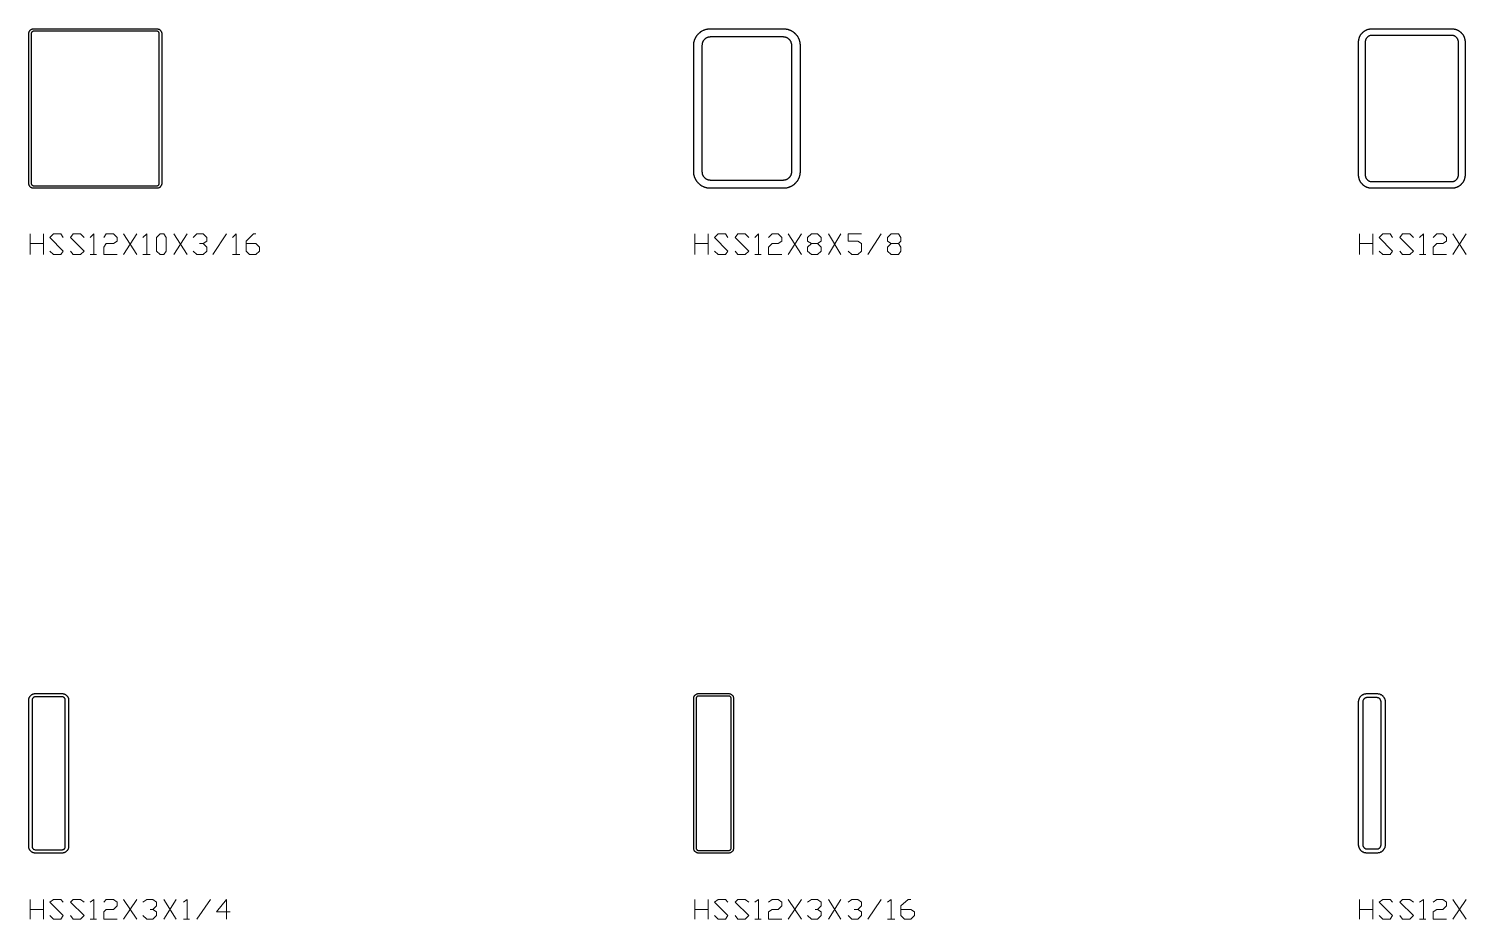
# Model space of a CAD drawing. Header units: inches. Extents: x 0 to 975, y -1305 to 34.
# Drawn here: x 250 to 358.1, y -605 to -538 of the extents above; entities that cross this region are included whole.
import ezdxf

# ---------------------------------------------------------------- set-up
doc = ezdxf.new("R2010")
doc.units = ezdxf.units.IN
doc.header["$MEASUREMENT"] = 0
doc.layers.add('AISC_STEEL', color=7, linetype='Continuous')

msp = doc.modelspace()

# ---------------------------------------------------------------- linework, layer by layer
at = {"color": 3, "lineweight": 0}
for p, q in [((250.11, -554.99), (250.11, -553.43)), ((251.12, -553.43), (251.12, -554.99)), ((257.12, -553.43), (258.13, -554.99)), ((257.12, -554.99), (258.13, -553.43)), ((260.9, -553.43), (261.91, -554.99)), ((260.9, -554.99), (261.91, -553.43)), ((263.85, -554.99), (264.86, -553.43)), ((300.09, -554.99), (300.09, -553.43)), ((301.1, -553.43), (301.1, -554.99)), ((307.1, -553.43), (308.11, -554.99)), ((307.1, -554.99), (308.11, -553.43)), ((310.14, -553.43), (311.06, -554.99)), ((310.14, -554.99), (311.06, -553.43)), ((313.09, -554.99), (314.11, -553.43)), ((350.07, -554.99), (350.07, -553.43)), ((351.08, -553.43), (351.08, -554.99)), ((357.08, -553.43), (358.09, -554.99)), ((357.08, -554.99), (358.09, -553.43)), ((250.11, -554.16), (251.12, -554.16)), ((300.09, -554.16), (301.1, -554.16)), ((350.07, -554.16), (351.08, -554.16)), ((254.63, -554.99), (255.09, -554.99)), ((258.59, -554.99), (259.14, -554.99)), ((259.88, -554.99), (259.88, -554.99)), ((265.32, -554.99), (265.88, -554.99)), ((304.61, -554.99), (305.07, -554.99)), ((354.59, -554.99), (355.05, -554.99)), ((250.11, -604.98), (250.11, -603.5)), ((250.11, -604.24), (251.12, -604.24)), ((251.12, -603.5), (251.12, -604.98)), ((257.12, -603.5), (258.13, -604.98)), ((257.12, -604.98), (258.13, -603.5)), ((260.16, -603.5), (261.08, -604.98)), ((260.16, -604.98), (261.08, -603.5)), ((262.65, -604.98), (263.66, -603.5)), ((300.09, -604.98), (300.09, -603.5)), ((300.09, -604.24), (301.1, -604.24)), ((301.1, -603.5), (301.1, -604.98)), ((307.1, -603.5), (308.11, -604.98)), ((307.1, -604.98), (308.11, -603.5)), ((310.14, -603.5), (311.06, -604.98)), ((310.14, -604.98), (311.06, -603.5)), ((313.09, -604.98), (314.11, -603.5)), ((350.07, -604.98), (350.07, -603.5)), ((350.07, -604.24), (351.08, -604.24)), ((351.08, -603.5), (351.08, -604.98)), ((357.08, -603.5), (358.09, -604.98)), ((357.08, -604.98), (358.09, -603.5)), ((254.63, -604.98), (255.09, -604.98)), ((261.63, -604.98), (262.1, -604.98)), ((304.61, -604.98), (305.07, -604.98)), ((314.57, -604.98), (315.12, -604.98)), ((354.59, -604.98), (355.05, -604.98))]:
    msp.add_line(p, q, dxfattribs=at)
for points in [[(251.58, -554.72), (251.86, -554.99), (252.41, -554.99), (252.6, -554.72), (251.58, -553.7), (251.86, -553.43), (252.41, -553.43), (252.6, -553.7)], [(253.15, -554.72), (253.34, -554.99), (253.89, -554.99), (254.17, -554.72), (253.15, -553.7), (253.34, -553.43), (253.89, -553.43), (254.17, -553.7)], [(254.63, -553.7), (254.9, -553.43), (254.9, -554.99)], [(255.64, -553.7), (255.83, -553.43), (256.38, -553.43), (256.66, -553.7), (256.66, -553.98), (256.38, -554.16), (255.83, -554.16), (255.64, -554.44), (255.64, -554.99), (256.66, -554.99)], [(258.59, -553.7), (258.87, -553.43), (258.87, -554.99)], [(262.37, -553.7), (262.65, -553.43), (263.11, -553.43), (263.39, -553.7), (263.39, -553.98), (263.11, -554.16), (262.83, -554.16)], [(265.32, -553.7), (265.6, -553.43), (265.6, -554.99)], [(266.34, -554.16), (267.08, -554.16), (267.35, -554.44), (267.35, -554.72), (267.08, -554.99), (266.61, -554.99), (266.34, -554.72), (266.34, -553.98), (266.89, -553.43), (267.08, -553.43)], [(301.56, -554.72), (301.84, -554.99), (302.39, -554.99), (302.58, -554.72), (301.56, -553.7), (301.84, -553.43), (302.39, -553.43), (302.58, -553.7)], [(303.13, -554.72), (303.32, -554.99), (303.87, -554.99), (304.15, -554.72), (303.13, -553.7), (303.32, -553.43), (303.87, -553.43), (304.15, -553.7)], [(304.61, -553.7), (304.88, -553.43), (304.88, -554.99)], [(305.62, -553.7), (305.9, -553.43), (306.36, -553.43), (306.64, -553.7), (306.64, -553.98), (306.36, -554.16), (305.9, -554.16), (305.62, -554.44), (305.62, -554.99), (306.64, -554.99)], [(309.31, -554.16), (309.59, -554.44), (309.59, -554.72), (309.31, -554.99), (308.85, -554.99), (308.57, -554.72), (308.57, -554.44), (308.85, -554.16), (309.31, -554.16), (309.59, -553.98), (309.59, -553.7), (309.31, -553.43), (308.85, -553.43), (308.57, -553.7), (308.57, -553.98), (308.85, -554.16)], [(311.62, -554.72), (311.89, -554.99), (312.35, -554.99), (312.63, -554.72), (312.63, -554.16), (312.35, -553.98), (311.62, -553.98), (311.62, -553.43), (312.63, -553.43)], [(315.4, -554.16), (315.58, -554.44), (315.58, -554.72), (315.4, -554.99), (314.84, -554.99), (314.57, -554.72), (314.57, -554.44), (314.84, -554.16), (315.4, -554.16), (315.58, -553.98), (315.58, -553.7), (315.4, -553.43), (314.84, -553.43), (314.57, -553.7), (314.57, -553.98), (314.84, -554.16)], [(351.55, -554.72), (351.82, -554.99), (352.38, -554.99), (352.56, -554.72), (351.55, -553.7), (351.82, -553.43), (352.38, -553.43), (352.56, -553.7)], [(353.11, -554.72), (353.3, -554.99), (353.85, -554.99), (354.13, -554.72), (353.11, -553.7), (353.3, -553.43), (353.85, -553.43), (354.13, -553.7)], [(354.59, -553.7), (354.87, -553.43), (354.87, -554.99)], [(355.6, -553.7), (355.88, -553.43), (356.34, -553.43), (356.62, -553.7), (356.62, -553.98), (356.34, -554.16), (355.88, -554.16), (355.6, -554.44), (355.6, -554.99), (356.62, -554.99)], [(263.11, -554.16), (263.39, -554.44), (263.39, -554.72), (263.11, -554.99), (262.65, -554.99), (262.37, -554.72)], [(251.58, -604.7), (251.86, -604.98), (252.41, -604.98), (252.6, -604.7), (251.58, -603.69), (251.86, -603.5), (252.41, -603.5), (252.6, -603.69)], [(253.15, -604.7), (253.34, -604.98), (253.89, -604.98), (254.17, -604.7), (253.15, -603.69), (253.34, -603.5), (253.89, -603.5), (254.17, -603.69)], [(254.63, -603.69), (254.9, -603.5), (254.9, -604.98)], [(255.64, -603.69), (255.83, -603.5), (256.38, -603.5), (256.66, -603.69), (256.66, -603.96), (256.38, -604.24), (255.83, -604.24), (255.64, -604.42), (255.64, -604.98), (256.66, -604.98)], [(258.59, -603.69), (258.87, -603.5), (259.33, -603.5), (259.61, -603.69), (259.61, -603.96), (259.33, -604.24), (259.14, -604.24)], [(259.33, -604.24), (259.61, -604.42), (259.61, -604.7), (259.33, -604.98), (258.87, -604.98), (258.59, -604.7)], [(261.63, -603.69), (261.91, -603.5), (261.91, -604.98)], [(265.14, -604.42), (264.12, -604.42), (264.86, -603.5), (264.86, -604.98)], [(301.56, -604.7), (301.84, -604.98), (302.39, -604.98), (302.58, -604.7), (301.56, -603.69), (301.84, -603.5), (302.39, -603.5), (302.58, -603.69)], [(303.13, -604.7), (303.32, -604.98), (303.87, -604.98), (304.15, -604.7), (303.13, -603.69), (303.32, -603.5), (303.87, -603.5), (304.15, -603.69)], [(304.61, -603.69), (304.88, -603.5), (304.88, -604.98)], [(305.62, -603.69), (305.9, -603.5), (306.36, -603.5), (306.64, -603.69), (306.64, -603.96), (306.36, -604.24), (305.9, -604.24), (305.62, -604.42), (305.62, -604.98), (306.64, -604.98)], [(308.57, -603.69), (308.85, -603.5), (309.31, -603.5), (309.59, -603.69), (309.59, -603.96), (309.31, -604.24), (309.13, -604.24)], [(309.31, -604.24), (309.59, -604.42), (309.59, -604.7), (309.31, -604.98), (308.85, -604.98), (308.57, -604.7)], [(311.62, -603.69), (311.89, -603.5), (312.35, -603.5), (312.63, -603.69), (312.63, -603.96), (312.35, -604.24), (312.08, -604.24)], [(312.35, -604.24), (312.63, -604.42), (312.63, -604.7), (312.35, -604.98), (311.89, -604.98), (311.62, -604.7)], [(314.57, -603.69), (314.84, -603.5), (314.84, -604.98)], [(315.58, -604.24), (316.32, -604.24), (316.6, -604.42), (316.6, -604.7), (316.32, -604.98), (315.86, -604.98), (315.58, -604.7), (315.58, -603.96), (316.13, -603.5), (316.32, -603.5)], [(351.55, -604.7), (351.82, -604.98), (352.38, -604.98), (352.56, -604.7), (351.55, -603.69), (351.82, -603.5), (352.38, -603.5), (352.56, -603.69)], [(353.11, -604.7), (353.3, -604.98), (353.85, -604.98), (354.13, -604.7), (353.11, -603.69), (353.3, -603.5), (353.85, -603.5), (354.13, -603.69)], [(354.59, -603.69), (354.87, -603.5), (354.87, -604.98)], [(355.6, -603.69), (355.88, -603.5), (356.34, -603.5), (356.62, -603.69), (356.62, -603.96), (356.34, -604.24), (355.88, -604.24), (355.6, -604.42), (355.6, -604.98), (356.62, -604.98)]]:
    msp.add_lwpolyline(points, dxfattribs=at)
msp.add_lwpolyline([(259.88, -554.99), (259.61, -554.72), (259.61, -553.7), (259.88, -553.43), (260.16, -553.43), (260.34, -553.7), (260.34, -554.72), (260.16, -554.99)], close=True, dxfattribs=at)
at = {"layer": 'AISC_STEEL'}
for points in [[(259.62, -538), (259.65, -538), (259.68, -538), (259.71, -538.01), (259.74, -538.02), (259.77, -538.03), (259.8, -538.04), (259.82, -538.06), (259.85, -538.07), (259.87, -538.09), (259.89, -538.11), (259.91, -538.13), (259.93, -538.15), (259.94, -538.18), (259.96, -538.2), (259.97, -538.23), (259.98, -538.26), (259.99, -538.29), (260, -538.32), (260, -538.35), (260, -538.38), (260, -549.62), (260, -549.65), (260, -549.68), (259.99, -549.71), (259.98, -549.74), (259.97, -549.77), (259.96, -549.8), (259.94, -549.82), (259.93, -549.85), (259.91, -549.87), (259.89, -549.89), (259.87, -549.91), (259.85, -549.93), (259.82, -549.94), (259.8, -549.96), (259.77, -549.97), (259.74, -549.98), (259.71, -549.99), (259.68, -550), (259.65, -550), (259.62, -550), (250.38, -550), (250.35, -550), (250.32, -550), (250.29, -549.99), (250.26, -549.98), (250.23, -549.97), (250.2, -549.96), (250.18, -549.94), (250.15, -549.93), (250.13, -549.91), (250.11, -549.89), (250.09, -549.87), (250.07, -549.85), (250.06, -549.82), (250.04, -549.8), (250.03, -549.77), (250.02, -549.74), (250.01, -549.71), (250, -549.68), (250, -549.65), (250, -549.62), (250, -538.38), (250, -538.35), (250, -538.32), (250.01, -538.29), (250.02, -538.26), (250.03, -538.23), (250.04, -538.2), (250.06, -538.18), (250.07, -538.15), (250.09, -538.13), (250.11, -538.11), (250.13, -538.09), (250.15, -538.07), (250.18, -538.06), (250.2, -538.04), (250.23, -538.03), (250.26, -538.02), (250.29, -538.01), (250.32, -538), (250.35, -538), (250.38, -538)], [(250.38, -538.19), (250.35, -538.19), (250.33, -538.19), (250.3, -538.2), (250.28, -538.21), (250.26, -538.23), (250.24, -538.24), (250.23, -538.26), (250.21, -538.28), (250.2, -538.3), (250.19, -538.33), (250.19, -538.35), (250.19, -538.38), (250.19, -549.62), (250.19, -549.65), (250.19, -549.67), (250.2, -549.7), (250.21, -549.72), (250.23, -549.74), (250.24, -549.76), (250.26, -549.77), (250.28, -549.79), (250.3, -549.8), (250.33, -549.81), (250.35, -549.81), (250.38, -549.81), (259.62, -549.81), (259.65, -549.81), (259.67, -549.81), (259.7, -549.8), (259.72, -549.79), (259.74, -549.77), (259.76, -549.76), (259.77, -549.74), (259.79, -549.72), (259.8, -549.7), (259.81, -549.67), (259.81, -549.65), (259.81, -549.62), (259.81, -538.38), (259.81, -538.35), (259.81, -538.33), (259.8, -538.3), (259.79, -538.28), (259.77, -538.26), (259.76, -538.24), (259.74, -538.23), (259.72, -538.21), (259.7, -538.2), (259.67, -538.19), (259.65, -538.19), (259.62, -538.19)], [(306.75, -538), (306.78, -538), (306.81, -538), (306.84, -538), (306.87, -538.01), (306.9, -538.01), (306.93, -538.01), (306.96, -538.02), (306.99, -538.02), (307.02, -538.03), (307.04, -538.04), (307.07, -538.04), (307.1, -538.05), (307.13, -538.06), (307.16, -538.07), (307.19, -538.08), (307.21, -538.09), (307.24, -538.1), (307.27, -538.11), (307.3, -538.13), (307.32, -538.14), (307.35, -538.15), (307.38, -538.17), (307.4, -538.18), (307.43, -538.2), (307.45, -538.21), (307.48, -538.23), (307.5, -538.25), (307.52, -538.27), (307.55, -538.29), (307.57, -538.31), (307.59, -538.33), (307.61, -538.35), (307.63, -538.37), (307.65, -538.39), (307.67, -538.41), (307.69, -538.43), (307.71, -538.45), (307.73, -538.48), (307.75, -538.5), (307.77, -538.52), (307.79, -538.55), (307.8, -538.57), (307.82, -538.6), (307.83, -538.62), (307.85, -538.65), (307.86, -538.68), (307.87, -538.7), (307.89, -538.73), (307.9, -538.76), (307.91, -538.79), (307.92, -538.81), (307.93, -538.84), (307.94, -538.87), (307.95, -538.9), (307.96, -538.93), (307.96, -538.96), (307.97, -538.98), (307.98, -539.01), (307.98, -539.04), (307.99, -539.07), (307.99, -539.1), (307.99, -539.13), (308, -539.16), (308, -539.19), (308, -539.22), (308, -539.25), (308, -548.75), (308, -548.78), (308, -548.81), (308, -548.84), (307.99, -548.87), (307.99, -548.9), (307.99, -548.93), (307.98, -548.96), (307.98, -548.99), (307.97, -549.02), (307.96, -549.04), (307.96, -549.07), (307.95, -549.1), (307.94, -549.13), (307.93, -549.16), (307.92, -549.19), (307.91, -549.21), (307.9, -549.24), (307.89, -549.27), (307.87, -549.3), (307.86, -549.32), (307.85, -549.35), (307.83, -549.38), (307.82, -549.4), (307.8, -549.43), (307.79, -549.45), (307.77, -549.48), (307.75, -549.5), (307.73, -549.52), (307.71, -549.55), (307.69, -549.57), (307.67, -549.59), (307.65, -549.61), (307.63, -549.63), (307.61, -549.65), (307.59, -549.67), (307.57, -549.69), (307.55, -549.71), (307.52, -549.73), (307.5, -549.75), (307.48, -549.77), (307.45, -549.79), (307.43, -549.8), (307.4, -549.82), (307.38, -549.83), (307.35, -549.85), (307.32, -549.86), (307.3, -549.87), (307.27, -549.89), (307.24, -549.9), (307.21, -549.91), (307.19, -549.92), (307.16, -549.93), (307.13, -549.94), (307.1, -549.95), (307.07, -549.96), (307.04, -549.96), (307.02, -549.97), (306.99, -549.98), (306.96, -549.98), (306.93, -549.99), (306.9, -549.99), (306.87, -549.99), (306.84, -550), (306.81, -550), (306.78, -550), (306.75, -550), (301.25, -550), (301.22, -550), (301.19, -550), (301.16, -550), (301.13, -549.99), (301.1, -549.99), (301.07, -549.99), (301.04, -549.98), (301.01, -549.98), (300.98, -549.97), (300.96, -549.96), (300.93, -549.96), (300.9, -549.95), (300.87, -549.94), (300.84, -549.93), (300.81, -549.92), (300.79, -549.91), (300.76, -549.9), (300.73, -549.89), (300.7, -549.87), (300.68, -549.86), (300.65, -549.85), (300.62, -549.83), (300.6, -549.82), (300.57, -549.8), (300.55, -549.79), (300.52, -549.77), (300.5, -549.75), (300.48, -549.73), (300.45, -549.71), (300.43, -549.69), (300.41, -549.67), (300.39, -549.65), (300.37, -549.63), (300.35, -549.61), (300.33, -549.59), (300.31, -549.57), (300.29, -549.55), (300.27, -549.52), (300.25, -549.5), (300.23, -549.48), (300.21, -549.45), (300.2, -549.43), (300.18, -549.4), (300.17, -549.38), (300.15, -549.35), (300.14, -549.32), (300.13, -549.3), (300.11, -549.27), (300.1, -549.24), (300.09, -549.21), (300.08, -549.19), (300.07, -549.16), (300.06, -549.13), (300.05, -549.1), (300.04, -549.07), (300.04, -549.04), (300.03, -549.02), (300.02, -548.99), (300.02, -548.96), (300.01, -548.93), (300.01, -548.9), (300.01, -548.87), (300, -548.84), (300, -548.81), (300, -548.78), (300, -548.75), (300, -539.25), (300, -539.22), (300, -539.19), (300, -539.16), (300.01, -539.13), (300.01, -539.1), (300.01, -539.07), (300.02, -539.04), (300.02, -539.01), (300.03, -538.98), (300.04, -538.96), (300.04, -538.93), (300.05, -538.9), (300.06, -538.87), (300.07, -538.84), (300.08, -538.81), (300.09, -538.79), (300.1, -538.76), (300.11, -538.73), (300.13, -538.7), (300.14, -538.68), (300.15, -538.65), (300.17, -538.62), (300.18, -538.6), (300.2, -538.57), (300.21, -538.55), (300.23, -538.52), (300.25, -538.5), (300.27, -538.48), (300.29, -538.45), (300.31, -538.43), (300.33, -538.41), (300.35, -538.39), (300.37, -538.37), (300.39, -538.35), (300.41, -538.33), (300.43, -538.31), (300.45, -538.29), (300.48, -538.27), (300.5, -538.25), (300.52, -538.23), (300.55, -538.21), (300.57, -538.2), (300.6, -538.18), (300.62, -538.17), (300.65, -538.15), (300.68, -538.14), (300.7, -538.13), (300.73, -538.11), (300.76, -538.1), (300.79, -538.09), (300.81, -538.08), (300.84, -538.07), (300.87, -538.06), (300.9, -538.05), (300.93, -538.04), (300.96, -538.04), (300.98, -538.03), (301.01, -538.02), (301.04, -538.02), (301.07, -538.01), (301.1, -538.01), (301.13, -538.01), (301.16, -538), (301.19, -538), (301.22, -538), (301.25, -538)], [(357, -538), (357.03, -538), (357.06, -538), (357.09, -538), (357.12, -538.01), (357.15, -538.01), (357.18, -538.02), (357.21, -538.02), (357.23, -538.03), (357.26, -538.04), (357.29, -538.04), (357.32, -538.05), (357.35, -538.06), (357.38, -538.07), (357.4, -538.08), (357.43, -538.1), (357.46, -538.11), (357.48, -538.12), (357.51, -538.14), (357.53, -538.15), (357.56, -538.17), (357.58, -538.19), (357.61, -538.21), (357.63, -538.22), (357.65, -538.24), (357.67, -538.26), (357.7, -538.28), (357.72, -538.3), (357.74, -538.33), (357.76, -538.35), (357.78, -538.37), (357.79, -538.39), (357.81, -538.42), (357.83, -538.44), (357.85, -538.47), (357.86, -538.49), (357.88, -538.52), (357.89, -538.54), (357.9, -538.57), (357.92, -538.6), (357.93, -538.62), (357.94, -538.65), (357.95, -538.68), (357.96, -538.71), (357.96, -538.74), (357.97, -538.77), (357.98, -538.79), (357.98, -538.82), (357.99, -538.85), (357.99, -538.88), (358, -538.91), (358, -538.94), (358, -538.97), (358, -539), (358, -549), (358, -549.03), (358, -549.06), (358, -549.09), (357.99, -549.12), (357.99, -549.15), (357.98, -549.18), (357.98, -549.21), (357.97, -549.23), (357.96, -549.26), (357.96, -549.29), (357.95, -549.32), (357.94, -549.35), (357.93, -549.38), (357.92, -549.4), (357.9, -549.43), (357.89, -549.46), (357.88, -549.48), (357.86, -549.51), (357.85, -549.53), (357.83, -549.56), (357.81, -549.58), (357.79, -549.61), (357.78, -549.63), (357.76, -549.65), (357.74, -549.67), (357.72, -549.7), (357.7, -549.72), (357.67, -549.74), (357.65, -549.76), (357.63, -549.78), (357.61, -549.79), (357.58, -549.81), (357.56, -549.83), (357.53, -549.85), (357.51, -549.86), (357.48, -549.88), (357.46, -549.89), (357.43, -549.9), (357.4, -549.92), (357.38, -549.93), (357.35, -549.94), (357.32, -549.95), (357.29, -549.96), (357.26, -549.96), (357.23, -549.97), (357.21, -549.98), (357.18, -549.98), (357.15, -549.99), (357.12, -549.99), (357.09, -550), (357.06, -550), (357.03, -550), (357, -550), (351, -550), (350.97, -550), (350.94, -550), (350.91, -550), (350.88, -549.99), (350.85, -549.99), (350.82, -549.98), (350.79, -549.98), (350.77, -549.97), (350.74, -549.96), (350.71, -549.96), (350.68, -549.95), (350.65, -549.94), (350.62, -549.93), (350.6, -549.92), (350.57, -549.9), (350.54, -549.89), (350.52, -549.88), (350.49, -549.86), (350.47, -549.85), (350.44, -549.83), (350.42, -549.81), (350.39, -549.79), (350.37, -549.78), (350.35, -549.76), (350.33, -549.74), (350.3, -549.72), (350.28, -549.7), (350.26, -549.67), (350.24, -549.65), (350.22, -549.63), (350.21, -549.61), (350.19, -549.58), (350.17, -549.56), (350.15, -549.53), (350.14, -549.51), (350.12, -549.48), (350.11, -549.46), (350.1, -549.43), (350.08, -549.4), (350.07, -549.38), (350.06, -549.35), (350.05, -549.32), (350.04, -549.29), (350.04, -549.26), (350.03, -549.23), (350.02, -549.21), (350.02, -549.18), (350.01, -549.15), (350.01, -549.12), (350, -549.09), (350, -549.06), (350, -549.03), (350, -549), (350, -539), (350, -538.97), (350, -538.94), (350, -538.91), (350.01, -538.88), (350.01, -538.85), (350.02, -538.82), (350.02, -538.79), (350.03, -538.77), (350.04, -538.74), (350.04, -538.71), (350.05, -538.68), (350.06, -538.65), (350.07, -538.62), (350.08, -538.6), (350.1, -538.57), (350.11, -538.54), (350.12, -538.52), (350.14, -538.49), (350.15, -538.47), (350.17, -538.44), (350.19, -538.42), (350.21, -538.39), (350.22, -538.37), (350.24, -538.35), (350.26, -538.33), (350.28, -538.3), (350.3, -538.28), (350.33, -538.26), (350.35, -538.24), (350.37, -538.22), (350.39, -538.21), (350.42, -538.19), (350.44, -538.17), (350.47, -538.15), (350.49, -538.14), (350.52, -538.12), (350.54, -538.11), (350.57, -538.1), (350.6, -538.08), (350.62, -538.07), (350.65, -538.06), (350.68, -538.05), (350.71, -538.04), (350.74, -538.04), (350.77, -538.03), (350.79, -538.02), (350.82, -538.02), (350.85, -538.01), (350.88, -538.01), (350.91, -538), (350.94, -538), (350.97, -538), (351, -538)], [(301.25, -538.62), (301.22, -538.63), (301.19, -538.63), (301.16, -538.63), (301.13, -538.64), (301.1, -538.64), (301.07, -538.65), (301.05, -538.66), (301.02, -538.67), (300.99, -538.68), (300.96, -538.69), (300.94, -538.71), (300.91, -538.72), (300.89, -538.74), (300.86, -538.76), (300.84, -538.78), (300.82, -538.8), (300.8, -538.82), (300.78, -538.84), (300.76, -538.86), (300.74, -538.89), (300.72, -538.91), (300.71, -538.94), (300.69, -538.96), (300.68, -538.99), (300.67, -539.02), (300.66, -539.05), (300.65, -539.07), (300.64, -539.1), (300.64, -539.13), (300.63, -539.16), (300.63, -539.19), (300.63, -539.22), (300.62, -539.25), (300.62, -548.75), (300.63, -548.78), (300.63, -548.81), (300.63, -548.84), (300.64, -548.87), (300.64, -548.9), (300.65, -548.93), (300.66, -548.95), (300.67, -548.98), (300.68, -549.01), (300.69, -549.04), (300.71, -549.06), (300.72, -549.09), (300.74, -549.11), (300.76, -549.14), (300.78, -549.16), (300.8, -549.18), (300.82, -549.2), (300.84, -549.22), (300.86, -549.24), (300.89, -549.26), (300.91, -549.28), (300.94, -549.29), (300.96, -549.31), (300.99, -549.32), (301.02, -549.33), (301.05, -549.34), (301.07, -549.35), (301.1, -549.36), (301.13, -549.36), (301.16, -549.37), (301.19, -549.37), (301.22, -549.37), (301.25, -549.38), (306.75, -549.38), (306.78, -549.37), (306.81, -549.37), (306.84, -549.37), (306.87, -549.36), (306.9, -549.36), (306.93, -549.35), (306.95, -549.34), (306.98, -549.33), (307.01, -549.32), (307.04, -549.31), (307.06, -549.29), (307.09, -549.28), (307.11, -549.26), (307.14, -549.24), (307.16, -549.22), (307.18, -549.2), (307.2, -549.18), (307.22, -549.16), (307.24, -549.14), (307.26, -549.11), (307.28, -549.09), (307.29, -549.06), (307.31, -549.04), (307.32, -549.01), (307.33, -548.98), (307.34, -548.95), (307.35, -548.93), (307.36, -548.9), (307.36, -548.87), (307.37, -548.84), (307.37, -548.81), (307.37, -548.78), (307.38, -548.75), (307.38, -539.25), (307.37, -539.22), (307.37, -539.19), (307.37, -539.16), (307.36, -539.13), (307.36, -539.1), (307.35, -539.07), (307.34, -539.05), (307.33, -539.02), (307.32, -538.99), (307.31, -538.96), (307.29, -538.94), (307.28, -538.91), (307.26, -538.89), (307.24, -538.86), (307.22, -538.84), (307.2, -538.82), (307.18, -538.8), (307.16, -538.78), (307.14, -538.76), (307.11, -538.74), (307.09, -538.72), (307.06, -538.71), (307.04, -538.69), (307.01, -538.68), (306.98, -538.67), (306.95, -538.66), (306.93, -538.65), (306.9, -538.64), (306.87, -538.64), (306.84, -538.63), (306.81, -538.63), (306.78, -538.63), (306.75, -538.62)], [(351, -538.5), (350.97, -538.5), (350.94, -538.5), (350.91, -538.51), (350.88, -538.51), (350.86, -538.52), (350.83, -538.53), (350.8, -538.54), (350.78, -538.55), (350.75, -538.57), (350.73, -538.58), (350.7, -538.6), (350.68, -538.62), (350.66, -538.64), (350.64, -538.66), (350.62, -538.68), (350.6, -538.7), (350.58, -538.73), (350.57, -538.75), (350.55, -538.78), (350.54, -538.8), (350.53, -538.83), (350.52, -538.86), (350.51, -538.88), (350.51, -538.91), (350.5, -538.94), (350.5, -538.97), (350.5, -539), (350.5, -549), (350.5, -549.03), (350.5, -549.06), (350.51, -549.09), (350.51, -549.12), (350.52, -549.14), (350.53, -549.17), (350.54, -549.2), (350.55, -549.22), (350.57, -549.25), (350.58, -549.27), (350.6, -549.3), (350.62, -549.32), (350.64, -549.34), (350.66, -549.36), (350.68, -549.38), (350.7, -549.4), (350.73, -549.42), (350.75, -549.43), (350.78, -549.45), (350.8, -549.46), (350.83, -549.47), (350.86, -549.48), (350.88, -549.49), (350.91, -549.49), (350.94, -549.5), (350.97, -549.5), (351, -549.5), (357, -549.5), (357.03, -549.5), (357.06, -549.5), (357.09, -549.49), (357.12, -549.49), (357.14, -549.48), (357.17, -549.47), (357.2, -549.46), (357.22, -549.45), (357.25, -549.43), (357.27, -549.42), (357.3, -549.4), (357.32, -549.38), (357.34, -549.36), (357.36, -549.34), (357.38, -549.32), (357.4, -549.3), (357.42, -549.27), (357.43, -549.25), (357.45, -549.22), (357.46, -549.2), (357.47, -549.17), (357.48, -549.14), (357.49, -549.12), (357.49, -549.09), (357.5, -549.06), (357.5, -549.03), (357.5, -549), (357.5, -539), (357.5, -538.97), (357.5, -538.94), (357.49, -538.91), (357.49, -538.88), (357.48, -538.86), (357.47, -538.83), (357.46, -538.8), (357.45, -538.78), (357.43, -538.75), (357.42, -538.73), (357.4, -538.7), (357.38, -538.68), (357.36, -538.66), (357.34, -538.64), (357.32, -538.62), (357.3, -538.6), (357.27, -538.58), (357.25, -538.57), (357.22, -538.55), (357.2, -538.54), (357.17, -538.53), (357.14, -538.52), (357.12, -538.51), (357.09, -538.51), (357.06, -538.5), (357.03, -538.5), (357, -538.5)], [(252.5, -588), (252.53, -588), (252.56, -588), (252.59, -588.01), (252.62, -588.01), (252.64, -588.02), (252.67, -588.03), (252.7, -588.04), (252.72, -588.05), (252.75, -588.07), (252.77, -588.08), (252.8, -588.1), (252.82, -588.12), (252.84, -588.14), (252.86, -588.16), (252.88, -588.18), (252.9, -588.2), (252.92, -588.23), (252.93, -588.25), (252.95, -588.28), (252.96, -588.3), (252.97, -588.33), (252.98, -588.36), (252.99, -588.38), (252.99, -588.41), (253, -588.44), (253, -588.47), (253, -588.5), (253, -599.5), (253, -599.53), (253, -599.56), (252.99, -599.59), (252.99, -599.62), (252.98, -599.64), (252.97, -599.67), (252.96, -599.7), (252.95, -599.72), (252.93, -599.75), (252.92, -599.77), (252.9, -599.8), (252.88, -599.82), (252.86, -599.84), (252.84, -599.86), (252.82, -599.88), (252.8, -599.9), (252.77, -599.92), (252.75, -599.93), (252.72, -599.95), (252.7, -599.96), (252.67, -599.97), (252.64, -599.98), (252.62, -599.99), (252.59, -599.99), (252.56, -600), (252.53, -600), (252.5, -600), (250.5, -600), (250.47, -600), (250.44, -600), (250.41, -599.99), (250.38, -599.99), (250.36, -599.98), (250.33, -599.97), (250.3, -599.96), (250.28, -599.95), (250.25, -599.93), (250.23, -599.92), (250.2, -599.9), (250.18, -599.88), (250.16, -599.86), (250.14, -599.84), (250.12, -599.82), (250.1, -599.8), (250.08, -599.77), (250.07, -599.75), (250.05, -599.72), (250.04, -599.7), (250.03, -599.67), (250.02, -599.64), (250.01, -599.62), (250.01, -599.59), (250, -599.56), (250, -599.53), (250, -599.5), (250, -588.5), (250, -588.47), (250, -588.44), (250.01, -588.41), (250.01, -588.38), (250.02, -588.36), (250.03, -588.33), (250.04, -588.3), (250.05, -588.28), (250.07, -588.25), (250.08, -588.23), (250.1, -588.2), (250.12, -588.18), (250.14, -588.16), (250.16, -588.14), (250.18, -588.12), (250.2, -588.1), (250.23, -588.08), (250.25, -588.07), (250.28, -588.05), (250.3, -588.04), (250.33, -588.03), (250.36, -588.02), (250.38, -588.01), (250.41, -588.01), (250.44, -588), (250.47, -588), (250.5, -588)], [(302.62, -588), (302.65, -588), (302.68, -588), (302.71, -588.01), (302.74, -588.02), (302.77, -588.03), (302.8, -588.04), (302.82, -588.06), (302.85, -588.07), (302.87, -588.09), (302.89, -588.11), (302.91, -588.13), (302.93, -588.15), (302.94, -588.18), (302.96, -588.2), (302.97, -588.23), (302.98, -588.26), (302.99, -588.29), (303, -588.32), (303, -588.35), (303, -588.38), (303, -599.62), (303, -599.65), (303, -599.68), (302.99, -599.71), (302.98, -599.74), (302.97, -599.77), (302.96, -599.8), (302.94, -599.82), (302.93, -599.85), (302.91, -599.87), (302.89, -599.89), (302.87, -599.91), (302.85, -599.93), (302.82, -599.94), (302.8, -599.96), (302.77, -599.97), (302.74, -599.98), (302.71, -599.99), (302.68, -600), (302.65, -600), (302.62, -600), (300.38, -600), (300.35, -600), (300.32, -600), (300.29, -599.99), (300.26, -599.98), (300.23, -599.97), (300.2, -599.96), (300.18, -599.94), (300.15, -599.93), (300.13, -599.91), (300.11, -599.89), (300.09, -599.87), (300.07, -599.85), (300.06, -599.82), (300.04, -599.8), (300.03, -599.77), (300.02, -599.74), (300.01, -599.71), (300, -599.68), (300, -599.65), (300, -599.62), (300, -588.38), (300, -588.35), (300, -588.32), (300.01, -588.29), (300.02, -588.26), (300.03, -588.23), (300.04, -588.2), (300.06, -588.18), (300.07, -588.15), (300.09, -588.13), (300.11, -588.11), (300.13, -588.09), (300.15, -588.07), (300.18, -588.06), (300.2, -588.04), (300.23, -588.03), (300.26, -588.02), (300.29, -588.01), (300.32, -588), (300.35, -588), (300.38, -588)], [(351.38, -588), (351.4, -588), (351.43, -588), (351.46, -588.01), (351.49, -588.01), (351.52, -588.02), (351.55, -588.03), (351.58, -588.03), (351.61, -588.04), (351.63, -588.06), (351.66, -588.07), (351.69, -588.08), (351.71, -588.1), (351.74, -588.12), (351.76, -588.13), (351.78, -588.15), (351.81, -588.17), (351.83, -588.19), (351.85, -588.22), (351.87, -588.24), (351.88, -588.26), (351.9, -588.29), (351.92, -588.31), (351.93, -588.34), (351.94, -588.37), (351.96, -588.39), (351.97, -588.42), (351.97, -588.45), (351.98, -588.48), (351.99, -588.51), (351.99, -588.54), (352, -588.57), (352, -588.6), (352, -588.62), (352, -599.38), (352, -599.4), (352, -599.43), (351.99, -599.46), (351.99, -599.49), (351.98, -599.52), (351.97, -599.55), (351.97, -599.58), (351.96, -599.61), (351.94, -599.63), (351.93, -599.66), (351.92, -599.69), (351.9, -599.71), (351.88, -599.74), (351.87, -599.76), (351.85, -599.78), (351.83, -599.81), (351.81, -599.83), (351.78, -599.85), (351.76, -599.87), (351.74, -599.88), (351.71, -599.9), (351.69, -599.92), (351.66, -599.93), (351.63, -599.94), (351.61, -599.96), (351.58, -599.97), (351.55, -599.97), (351.52, -599.98), (351.49, -599.99), (351.46, -599.99), (351.43, -600), (351.4, -600), (351.38, -600), (350.62, -600), (350.6, -600), (350.57, -600), (350.54, -599.99), (350.51, -599.99), (350.48, -599.98), (350.45, -599.97), (350.42, -599.97), (350.39, -599.96), (350.37, -599.94), (350.34, -599.93), (350.31, -599.92), (350.29, -599.9), (350.26, -599.88), (350.24, -599.87), (350.22, -599.85), (350.19, -599.83), (350.17, -599.81), (350.15, -599.78), (350.13, -599.76), (350.12, -599.74), (350.1, -599.71), (350.08, -599.69), (350.07, -599.66), (350.06, -599.63), (350.04, -599.61), (350.03, -599.58), (350.03, -599.55), (350.02, -599.52), (350.01, -599.49), (350.01, -599.46), (350, -599.43), (350, -599.4), (350, -599.38), (350, -588.62), (350, -588.6), (350, -588.57), (350.01, -588.54), (350.01, -588.51), (350.02, -588.48), (350.03, -588.45), (350.03, -588.42), (350.04, -588.39), (350.06, -588.37), (350.07, -588.34), (350.08, -588.31), (350.1, -588.29), (350.12, -588.26), (350.13, -588.24), (350.15, -588.22), (350.17, -588.19), (350.19, -588.17), (350.22, -588.15), (350.24, -588.13), (350.26, -588.12), (350.29, -588.1), (350.31, -588.08), (350.34, -588.07), (350.37, -588.06), (350.39, -588.04), (350.42, -588.03), (350.45, -588.03), (350.48, -588.02), (350.51, -588.01), (350.54, -588.01), (350.57, -588), (350.6, -588), (350.62, -588)], [(250.5, -588.25), (250.47, -588.25), (250.44, -588.26), (250.42, -588.26), (250.39, -588.27), (250.37, -588.29), (250.34, -588.3), (250.32, -588.32), (250.3, -588.34), (250.29, -588.37), (250.27, -588.39), (250.26, -588.42), (250.26, -588.44), (250.25, -588.47), (250.25, -588.5), (250.25, -599.5), (250.25, -599.53), (250.26, -599.56), (250.26, -599.58), (250.27, -599.61), (250.29, -599.63), (250.3, -599.66), (250.32, -599.68), (250.34, -599.7), (250.37, -599.71), (250.39, -599.73), (250.42, -599.74), (250.44, -599.74), (250.47, -599.75), (250.5, -599.75), (252.5, -599.75), (252.53, -599.75), (252.56, -599.74), (252.58, -599.74), (252.61, -599.73), (252.63, -599.71), (252.66, -599.7), (252.68, -599.68), (252.7, -599.66), (252.71, -599.63), (252.73, -599.61), (252.74, -599.58), (252.74, -599.56), (252.75, -599.53), (252.75, -599.5), (252.75, -588.5), (252.75, -588.47), (252.74, -588.44), (252.74, -588.42), (252.73, -588.39), (252.71, -588.37), (252.7, -588.34), (252.68, -588.32), (252.66, -588.3), (252.63, -588.29), (252.61, -588.27), (252.58, -588.26), (252.56, -588.26), (252.53, -588.25), (252.5, -588.25)], [(300.38, -588.19), (300.35, -588.19), (300.33, -588.19), (300.3, -588.2), (300.28, -588.21), (300.26, -588.23), (300.24, -588.24), (300.23, -588.26), (300.21, -588.28), (300.2, -588.3), (300.19, -588.33), (300.19, -588.35), (300.19, -588.38), (300.19, -599.62), (300.19, -599.65), (300.19, -599.67), (300.2, -599.7), (300.21, -599.72), (300.23, -599.74), (300.24, -599.76), (300.26, -599.77), (300.28, -599.79), (300.3, -599.8), (300.33, -599.81), (300.35, -599.81), (300.38, -599.81), (302.62, -599.81), (302.65, -599.81), (302.67, -599.81), (302.7, -599.8), (302.72, -599.79), (302.74, -599.77), (302.76, -599.76), (302.77, -599.74), (302.79, -599.72), (302.8, -599.7), (302.81, -599.67), (302.81, -599.65), (302.81, -599.62), (302.81, -588.38), (302.81, -588.35), (302.81, -588.33), (302.8, -588.3), (302.79, -588.28), (302.77, -588.26), (302.76, -588.24), (302.74, -588.23), (302.72, -588.21), (302.7, -588.2), (302.67, -588.19), (302.65, -588.19), (302.62, -588.19)], [(350.62, -588.31), (350.6, -588.31), (350.57, -588.32), (350.54, -588.32), (350.51, -588.33), (350.49, -588.35), (350.46, -588.36), (350.44, -588.38), (350.41, -588.39), (350.39, -588.41), (350.38, -588.44), (350.36, -588.46), (350.35, -588.49), (350.33, -588.51), (350.32, -588.54), (350.32, -588.57), (350.31, -588.6), (350.31, -588.62), (350.31, -599.38), (350.31, -599.4), (350.32, -599.43), (350.32, -599.46), (350.33, -599.49), (350.35, -599.51), (350.36, -599.54), (350.38, -599.56), (350.39, -599.59), (350.41, -599.61), (350.44, -599.62), (350.46, -599.64), (350.49, -599.65), (350.51, -599.67), (350.54, -599.68), (350.57, -599.68), (350.6, -599.69), (350.62, -599.69), (351.38, -599.69), (351.4, -599.69), (351.43, -599.68), (351.46, -599.68), (351.49, -599.67), (351.51, -599.65), (351.54, -599.64), (351.56, -599.62), (351.59, -599.61), (351.61, -599.59), (351.62, -599.56), (351.64, -599.54), (351.65, -599.51), (351.67, -599.49), (351.68, -599.46), (351.68, -599.43), (351.69, -599.4), (351.69, -599.38), (351.69, -588.62), (351.69, -588.6), (351.68, -588.57), (351.68, -588.54), (351.67, -588.51), (351.65, -588.49), (351.64, -588.46), (351.62, -588.44), (351.61, -588.41), (351.59, -588.39), (351.56, -588.38), (351.54, -588.36), (351.51, -588.35), (351.49, -588.33), (351.46, -588.32), (351.43, -588.32), (351.4, -588.31), (351.38, -588.31)]]:
    msp.add_lwpolyline(points, close=True, dxfattribs=at)

doc.saveas('drawing.dxf')
